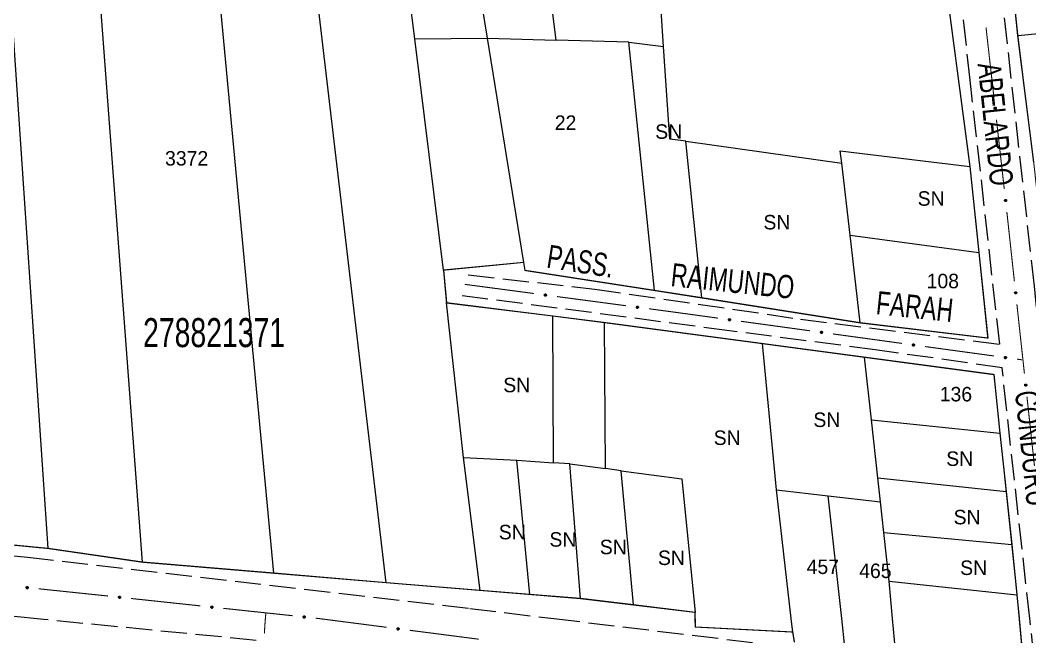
# Model space of a CAD drawing. Extents: x 203555 to 204724, y 4873703 to 4874787.
# Drawn here: x 203860 to 204034, y 4874449 to 4874555.2 of the extents above; entities that cross this region are included whole.
import ezdxf
from ezdxf.enums import TextEntityAlignment as Align

# ---------------------------------------------------------------- set-up
doc = ezdxf.new("R2010")
doc.units = 0
doc.header["$LTSCALE"] = 1.5
doc.header["$MEASUREMENT"] = 0
doc.linetypes.add('TRACO_11', pattern=[8, 3, -1, 3, -1])
for name, color, linetype in [('CD_MALHA_LOTES', 7, 'CONTINUOUS'), ('CD_TXT_QUADRA', 7, 'CONTINUOUS'), ('RU-QUADRA', 210, 'CONTINUOUS'), ('SV-EIXO-RUA-N-PAV', 6, 'CONTINUOUS'), ('SV-EIXO-RUA-PAV', 20, 'CONTINUOUS'), ('SV-RUA-PAVIM', 7, 'CONTINUOUS'), ('SV-TXT-RUA-PAV', 7, 'CONTINUOUS'), ('Th_NmrPort', 1, 'CONTINUOUS')]:
    doc.layers.add(name, color=color, linetype=linetype)
doc.styles.add('ARIAL', font='ARIAL.SHX')

msp = doc.modelspace()

# ---------------------------------------------------------------- linework, layer by layer
at = {"layer": 'CD_MALHA_LOTES', "linetype": 'Continuous', "flags": 128}
for points in [[(204013.146285, 4874609.451384), (204023.684653, 4874530.044871)], [(203970.853081, 4874550.729398), (203967.450745, 4874603.745855)], [(203952.402115, 4874551.82243), (203946.197022, 4874601.065869)], [(203940.54184, 4874552.173757), (203932.874151, 4874599.296967)], [(203928.042805, 4874552.031989), (203922.224686, 4874597.818059)], [(203923.116061, 4874458.308573), (203906.938991, 4874595.482627)], [(203903.759655, 4874459.929986), (203891.63842, 4874588.996398)], [(203881.094325, 4874461.828576), (203872.011302, 4874582.679827)], [(203864.879671, 4874464.191479), (203857.366509, 4874574.795304)], [(204031.940617, 4874552.607429), (204030.358041, 4874567.770913)], [(204031.940617, 4874552.607429), (204053.356409, 4874554.694153)], [(203928.042805, 4874552.031989), (203940.54184, 4874552.173757)], [(203932.974721, 4874512.158773), (203928.042805, 4874552.031989)], [(203940.54184, 4874552.173757), (203952.402115, 4874551.82243)], [(203946.792511, 4874513.510264), (203940.54184, 4874552.173757)], [(203964.933358, 4874551.46768), (203952.402115, 4874551.82243)], [(204034.663902, 4874530.776632), (204031.940617, 4874552.607429)], [(203969.35381, 4874508.649194), (203964.933358, 4874551.46768)], [(203964.933358, 4874551.46768), (203970.853081, 4874550.729398)], [(203971.948165, 4874534.766917), (203970.853081, 4874550.729398)], [(203974.708489, 4874534.378564), (203971.948165, 4874534.766917)], [(203974.708489, 4874534.378564), (204001.596851, 4874530.595612)], [(203977.471315, 4874507.370414), (203974.708489, 4874534.378564)], [(204001.346225, 4874532.754565), (204023.684653, 4874530.044871)], [(204001.596851, 4874530.595612), (204001.346225, 4874532.754565)], [(204003.038264, 4874518.178931), (204001.596851, 4874530.595612)], [(204023.684653, 4874530.044871), (204025.215171, 4874515.212384)], [(204004.79263, 4874503.066391), (204003.038264, 4874518.178931)], [(204003.038264, 4874518.178931), (204025.215171, 4874515.212384)], [(204025.215171, 4874515.212384), (204026.737313, 4874500.46107)], [(203946.792511, 4874513.510264), (203932.974721, 4874512.158773)], [(203947.020251, 4874512.101581), (203946.792511, 4874513.510264)], [(203932.974721, 4874512.158773), (203933.474585, 4874506.562224)], [(203969.35381, 4874508.649194), (203947.020251, 4874512.101581)], [(203977.471315, 4874507.370414), (203969.35381, 4874508.649194)], [(203936.400192, 4874479.87932), (203933.474585, 4874506.562224)], [(203933.474585, 4874506.562224), (203951.805353, 4874504.268743)], [(204004.79263, 4874503.066391), (203977.471315, 4874507.370414)], [(203951.922318, 4874478.970572), (203951.805353, 4874504.268743)], [(203951.805353, 4874504.268743), (203960.717121, 4874503.153734)], [(203960.903572, 4874477.959248), (203960.717121, 4874503.153734)], [(203960.717121, 4874503.153734), (203987.916959, 4874499.526083)], [(204026.737313, 4874500.46107), (204004.79263, 4874503.066391)], [(203990.324059, 4874474.316507), (203987.916959, 4874499.526083)], [(203987.916959, 4874499.526083), (204005.514067, 4874497.17915)], [(204005.514067, 4874497.17915), (204027.790829, 4874494.208091)], [(204006.703638, 4874486.377595), (204005.514067, 4874497.17915)], [(204027.790829, 4874494.208091), (204028.853682, 4874484.091065)], [(204007.806367, 4874476.364576), (204006.703638, 4874486.377595)], [(204006.703638, 4874486.377595), (204028.853682, 4874484.091065)], [(204028.853682, 4874484.091065), (204029.910997, 4874474.026755)], [(203939.290478, 4874456.977755), (203936.400192, 4874479.87932)], [(203936.400192, 4874479.87932), (203945.594696, 4874479.397662)], [(203945.594696, 4874479.397662), (203951.922318, 4874478.970572)], [(203947.838451, 4874456.274435), (203945.594696, 4874479.397662)], [(203954.754529, 4874478.779408), (203951.922318, 4874478.970572)], [(203954.754529, 4874478.779408), (203960.903572, 4874477.959248)], [(203956.55375, 4874455.557348), (203954.754529, 4874478.779408)], [(203963.588382, 4874477.601148), (203960.903572, 4874477.959248)], [(203963.588382, 4874477.601148), (203974.027747, 4874476.208744)], [(203965.685031, 4874454.463353), (203963.588382, 4874477.601148)], [(203974.027747, 4874476.208744), (203976.352309, 4874453.185335)], [(204008.261295, 4874472.233734), (204007.806367, 4874476.364576)], [(204007.806367, 4874476.364576), (204029.910997, 4874474.026755)], [(203990.324059, 4874474.316507), (203999.233545, 4874473.281986)], [(203993.165126, 4874449.795259), (203992.894678, 4874452.129496), (203990.324059, 4874474.316507)], [(204029.910997, 4874474.026755), (204030.872751, 4874464.872058)], [(203999.233545, 4874473.281986), (204008.261295, 4874472.233734)], [(204002.141545, 4874447.189201), (204001.590969, 4874452.129387), (203999.233545, 4874473.281986)], [(204008.841058, 4874466.969359), (204008.261295, 4874472.233734)], [(204009.768432, 4874458.548603), (204008.841058, 4874466.969359)], [(204008.841058, 4874466.969359), (204030.872751, 4874464.872058)], [(203864.879671, 4874464.191479), (203846.294139, 4874466.003612)], [(204030.872751, 4874464.872058), (204031.783678, 4874456.201177)], [(203881.094325, 4874461.828576), (203864.879671, 4874464.191479)], [(203903.759655, 4874459.929986), (203881.094325, 4874461.828576)], [(203923.116061, 4874458.308573), (203903.759655, 4874459.929986)], [(203939.290478, 4874456.977755), (203923.116061, 4874458.308573)], [(204009.768432, 4874458.548603), (204031.783678, 4874456.201177)], [(204010.828403, 4874446.610077), (204010.338377, 4874452.129277), (204009.768432, 4874458.548603)], [(203947.838451, 4874456.274435), (203939.290478, 4874456.977755)], [(203956.55375, 4874455.557348), (203947.838451, 4874456.274435)], [(204031.783678, 4874456.201177), (204032.152209, 4874452.129001), (204032.835109, 4874444.583144)], [(203965.685031, 4874454.463353), (203956.55375, 4874455.557348)], [(203976.352309, 4874453.185335), (203965.685031, 4874454.463353)], [(203976.370535, 4874450.663944), (203976.359939, 4874452.129705), (203976.352309, 4874453.185335)], [(203993.165126, 4874449.795259), (203976.370535, 4874450.663944)], [(203993.454688, 4874448.057887), (203993.165126, 4874449.795259)]]:
    msp.add_lwpolyline(points, dxfattribs=at)
at = {"layer": 'RU-QUADRA', "linetype": 'Continuous', "const_width": 0.18, "flags": 128}
for points in [[(204044.162449, 4874445.107003), (204043.367915, 4874452.12886), (204041.786301, 4874466.106689), (204039.590173, 4874486.04709), (204034.663902, 4874530.776632), (204031.940617, 4874552.607429), (204030.358041, 4874567.770913), (204025.89448, 4874610.538618), (204046.672633, 4874613.259943), (204061.554982, 4874614.898474), (204076.397349, 4874616.822752), (204091.370295, 4874618.763959), (204106.283182, 4874620.765229), (204120.965186, 4874622.488307), (204130.740236, 4874623.820278)], [(204013.146285, 4874609.451384), (204023.684653, 4874530.044871), (204025.215171, 4874515.212384), (204026.737313, 4874500.46107), (204004.79263, 4874503.066391), (203977.471315, 4874507.370414), (203969.35381, 4874508.649194), (203947.020251, 4874512.101581), (203946.792511, 4874513.510264), (203932.974721, 4874512.158773), (203933.474585, 4874506.562224), (203951.805353, 4874504.268743), (203960.717121, 4874503.153734), (203987.916959, 4874499.526083), (204005.514067, 4874497.17915), (204027.790829, 4874494.208091), (204028.853682, 4874484.091065), (204029.910997, 4874474.026755), (204030.872751, 4874464.872058), (204031.783678, 4874456.201177), (204032.152209, 4874452.129001), (204032.835109, 4874444.583144)], [(203993.454688, 4874448.057887), (203993.165126, 4874449.795259), (203976.370535, 4874450.663944), (203976.359939, 4874452.129705), (203976.352309, 4874453.185335), (203965.685031, 4874454.463353), (203956.55375, 4874455.557348), (203947.838451, 4874456.274435), (203939.290478, 4874456.977755), (203923.116061, 4874458.308573), (203903.759655, 4874459.929986), (203881.094325, 4874461.828576), (203864.879671, 4874464.191479), (203846.294139, 4874466.003612)]]:
    msp.add_lwpolyline(points, dxfattribs=at)
at = {"layer": 'SV-EIXO-RUA-N-PAV', "const_width": 0.18}
for points in [[(203902.282615, 4874452.134961), (203902.374785, 4874453.102738)], [(203902.105143, 4874449.552136), (203902.242245, 4874451.547432)], [(203902.242245, 4874451.547432), (203902.282615, 4874452.134961)]]:
    msp.add_lwpolyline(points, dxfattribs=at)
at = {"layer": 'SV-EIXO-RUA-PAV', "const_width": 0.18}
for points in [[(204026.449564, 4874553.983945), (204027.796922, 4874542.059826)], [(204028.246041, 4874538.085119), (204029.5934, 4874526.161)], [(204030.038692, 4874522.185869), (204031.335402, 4874510.256136)], [(203936.648035, 4874509.721153), (203948.543827, 4874508.143139)], [(203952.509091, 4874507.617135), (203964.404883, 4874506.039121)], [(204031.767638, 4874506.279558), (204033.064349, 4874494.349824)], [(203968.370147, 4874505.513117), (203971.344095, 4874505.118613)], [(203971.344095, 4874505.118613), (203972.050479, 4874505.02491)], [(203972.050479, 4874505.02491), (203980.260881, 4874503.897624)], [(203984.223703, 4874503.353529), (203996.11217, 4874501.721245)], [(204000.074993, 4874501.17715), (204010.972754, 4874499.68089)], [(204010.972754, 4874499.68089), (204011.51698, 4874499.606169)], [(204011.51698, 4874499.606169), (204011.963493, 4874499.545107)], [(204015.926607, 4874499.003142), (204027.81595, 4874497.377249)], [(204031.779064, 4874496.835285), (204032.650072, 4874496.716173)], [(204033.496585, 4874490.373246), (204034.793295, 4874478.443513)], [(203863.23825, 4874457.256469), (203875.172885, 4874456.005678)], [(203879.150512, 4874455.583215), (203891.082757, 4874454.309824)], [(203895.060172, 4874453.88536), (203906.992417, 4874452.61197)], [(203910.969833, 4874452.187506), (203911.261998, 4874452.156327)], [(203911.261998, 4874452.156327), (203923.163102, 4874450.618889)], [(203927.130137, 4874450.10641), (203939.031242, 4874448.568972)]]:
    msp.add_lwpolyline(points, dxfattribs=at)
at = {"layer": 'SV-EIXO-RUA-PAV'}
for points in [[(204028.114734, 4874540.227604), (204028.15341, 4874540.197668), (204028.180528, 4874540.16403), (204028.195071, 4874540.129464), (204028.199958, 4874540.095568), (204028.201051, 4874540.060328), (204028.194315, 4874540.024556), (204028.178044, 4874539.986508), (204028.148286, 4874539.9475), (204028.112001, 4874539.921985), (204028.078876, 4874539.905914), (204028.043825, 4874539.898784), (204028.009574, 4874539.898295), (204027.972646, 4874539.906521), (204027.93425, 4874539.923386), (204027.89575, 4874539.954258), (204027.86939, 4874539.987418), (204027.856202, 4874540.021221), (204027.849256, 4874540.056505), (204027.848571, 4874540.092495), (204027.855385, 4874540.127572), (204027.872436, 4874540.166201), (204027.903411, 4874540.203797), (204027.936184, 4874540.230465), (204027.969792, 4874540.244125), (204028.004683, 4874540.250181), (204028.040015, 4874540.251707), (204028.076256, 4874540.246433), (204028.114734, 4874540.227604)], [(204029.911211, 4874524.328778), (204029.949887, 4874524.298842), (204029.977005, 4874524.265204), (204029.991548, 4874524.230638), (204029.996435, 4874524.196742), (204029.997529, 4874524.161502), (204029.990793, 4874524.12573), (204029.974522, 4874524.087682), (204029.944763, 4874524.048674), (204029.908479, 4874524.023159), (204029.875354, 4874524.007088), (204029.840303, 4874523.999958), (204029.806051, 4874523.999469), (204029.769124, 4874524.007695), (204029.730728, 4874524.02456), (204029.692228, 4874524.055432), (204029.665868, 4874524.088592), (204029.652679, 4874524.122395), (204029.645734, 4874524.157679), (204029.645048, 4874524.193669), (204029.651863, 4874524.228746), (204029.668913, 4874524.267375), (204029.699888, 4874524.30497), (204029.732661, 4874524.331639), (204029.76627, 4874524.345299), (204029.80116, 4874524.351355), (204029.836492, 4874524.352881), (204029.872734, 4874524.347607), (204029.911211, 4874524.328778)], [(204031.64543, 4874508.422581), (204031.683978, 4874508.39248), (204031.710954, 4874508.358728), (204031.72535, 4874508.3241), (204031.730092, 4874508.290184), (204031.731036, 4874508.25494), (204031.724149, 4874508.219196), (204031.707716, 4874508.181218), (204031.677792, 4874508.142337), (204031.6414, 4874508.116976), (204031.608207, 4874508.101046), (204031.573126, 4874508.094064), (204031.538872, 4874508.093721), (204031.501981, 4874508.102103), (204031.463656, 4874508.119132), (204031.425288, 4874508.150167), (204031.399069, 4874508.183439), (204031.386024, 4874508.217298), (204031.379228, 4874508.25261), (204031.378696, 4874508.288603), (204031.385659, 4874508.323651), (204031.402874, 4874508.362207), (204031.434008, 4874508.399671), (204031.466894, 4874508.4262), (204031.50056, 4874508.439717), (204031.535476, 4874508.445624), (204031.570814, 4874508.447001), (204031.607033, 4874508.441573), (204031.64543, 4874508.422581)], [(203950.398502, 4874508.008156), (203950.436908, 4874508.038438), (203950.476108, 4874508.056611), (203950.513165, 4874508.062358), (203950.547236, 4874508.058898), (203950.581694, 4874508.051432), (203950.614773, 4874508.03624), (203950.647753, 4874508.011246), (203950.678401, 4874507.972933), (203950.694378, 4874507.931552), (203950.701956, 4874507.895523), (203950.700393, 4874507.859788), (203950.692579, 4874507.826436), (203950.675662, 4874507.792597), (203950.650007, 4874507.759422), (203950.610736, 4874507.729537), (203950.572183, 4874507.711984), (203950.536194, 4874507.707367), (203950.500278, 4874507.709166), (203950.465191, 4874507.717209), (203950.432806, 4874507.732309), (203950.399451, 4874507.7582), (203950.370467, 4874507.797352), (203950.352522, 4874507.835604), (203950.3474, 4874507.871519), (203950.349967, 4874507.906838), (203950.357035, 4874507.94149), (203950.370922, 4874507.975378), (203950.398502, 4874508.008156)], [(203966.259558, 4874505.904138), (203966.297964, 4874505.93442), (203966.337164, 4874505.952593), (203966.374222, 4874505.95834), (203966.408292, 4874505.95488), (203966.44275, 4874505.947414), (203966.475829, 4874505.932222), (203966.508809, 4874505.907228), (203966.539457, 4874505.868915), (203966.555434, 4874505.827534), (203966.563012, 4874505.791505), (203966.561449, 4874505.75577), (203966.553636, 4874505.722418), (203966.536719, 4874505.688579), (203966.511064, 4874505.655404), (203966.471793, 4874505.625519), (203966.43324, 4874505.607966), (203966.39725, 4874505.603349), (203966.361334, 4874505.605148), (203966.326248, 4874505.613191), (203966.293862, 4874505.628291), (203966.260507, 4874505.654182), (203966.231524, 4874505.693334), (203966.213578, 4874505.731586), (203966.208457, 4874505.767501), (203966.211023, 4874505.80282), (203966.218091, 4874505.837472), (203966.231978, 4874505.87136), (203966.259558, 4874505.904138)], [(203982.11492, 4874503.754178), (203982.153464, 4874503.784285), (203982.192747, 4874503.802279), (203982.22983, 4874503.807856), (203982.263885, 4874503.80424), (203982.298308, 4874503.796617), (203982.331317, 4874503.781274), (203982.364183, 4874503.75613), (203982.394656, 4874503.717678), (203982.410444, 4874503.676225), (203982.417857, 4874503.640161), (203982.416131, 4874503.604434), (203982.408165, 4874503.571118), (203982.391094, 4874503.537356), (203982.365288, 4874503.504299), (203982.325881, 4874503.474593), (203982.287248, 4874503.457217), (203982.251238, 4874503.452764), (203982.215331, 4874503.454726), (203982.180281, 4874503.46293), (203982.147965, 4874503.478178), (203982.114729, 4874503.504221), (203982.085924, 4874503.543504), (203982.068153, 4874503.581837), (203982.063196, 4874503.617776), (203982.065924, 4874503.653083), (203982.07315, 4874503.687702), (203982.087191, 4874503.721526), (203982.11492, 4874503.754178)], [(203997.96621, 4874501.577799), (203998.004753, 4874501.607906), (203998.044036, 4874501.6259), (203998.081119, 4874501.631477), (203998.115174, 4874501.627862), (203998.149597, 4874501.620238), (203998.182607, 4874501.604896), (203998.215472, 4874501.579752), (203998.245945, 4874501.541299), (203998.261733, 4874501.499846), (203998.269146, 4874501.463783), (203998.267421, 4874501.428055), (203998.259455, 4874501.394739), (203998.242384, 4874501.360978), (203998.216577, 4874501.327921), (203998.17717, 4874501.298215), (203998.138538, 4874501.280838), (203998.102527, 4874501.276385), (203998.066621, 4874501.278348), (203998.031571, 4874501.286551), (203997.999254, 4874501.301799), (203997.966018, 4874501.327842), (203997.937214, 4874501.367125), (203997.919443, 4874501.405459), (203997.914485, 4874501.441397), (203997.917213, 4874501.476704), (203997.924439, 4874501.511323), (203997.938481, 4874501.545147), (203997.96621, 4874501.577799)], [(204013.817609, 4874499.402658), (204013.856136, 4874499.432785), (204013.895409, 4874499.4508), (204013.93249, 4874499.456398), (204013.966546, 4874499.4528), (204014.000973, 4874499.445196), (204014.033991, 4874499.429871), (204014.06687, 4874499.404744), (204014.097364, 4874499.366308), (204014.113174, 4874499.324864), (204014.120607, 4874499.288804), (204014.1189, 4874499.253076), (204014.110952, 4874499.219756), (204014.0939, 4874499.185985), (204014.068111, 4874499.152914), (204014.02872, 4874499.123187), (204013.990097, 4874499.10579), (204013.954089, 4874499.101317), (204013.918181, 4874499.10326), (204013.883126, 4874499.111445), (204013.850802, 4874499.126675), (204013.817552, 4874499.1527), (204013.788726, 4874499.191968), (204013.770935, 4874499.230292), (204013.765958, 4874499.266228), (204013.768667, 4874499.301536), (204013.775874, 4874499.336159), (204013.789897, 4874499.369991), (204013.817609, 4874499.402658)], [(204029.670066, 4874497.2348), (204029.708593, 4874497.264927), (204029.747866, 4874497.282942), (204029.784947, 4874497.28854), (204029.819003, 4874497.284942), (204029.85343, 4874497.277338), (204029.886448, 4874497.262013), (204029.919327, 4874497.236886), (204029.949821, 4874497.19845), (204029.965631, 4874497.157006), (204029.973064, 4874497.120946), (204029.971357, 4874497.085218), (204029.963409, 4874497.051898), (204029.946357, 4874497.018127), (204029.920568, 4874496.985056), (204029.881177, 4874496.955329), (204029.842554, 4874496.937932), (204029.806546, 4874496.933459), (204029.770638, 4874496.935402), (204029.735583, 4874496.943587), (204029.703259, 4874496.958817), (204029.670008, 4874496.984843), (204029.641183, 4874497.02411), (204029.623392, 4874497.062434), (204029.618415, 4874497.09837), (204029.621124, 4874497.133678), (204029.628331, 4874497.168301), (204029.642354, 4874497.202133), (204029.670066, 4874497.2348)], [(204033.374377, 4874492.51627), (204033.412925, 4874492.486169), (204033.439901, 4874492.452416), (204033.454297, 4874492.417789), (204033.459039, 4874492.383873), (204033.459983, 4874492.348629), (204033.453095, 4874492.312885), (204033.436663, 4874492.274907), (204033.406739, 4874492.236026), (204033.370347, 4874492.210665), (204033.337154, 4874492.194735), (204033.302073, 4874492.187753), (204033.267819, 4874492.187409), (204033.230927, 4874492.195792), (204033.192603, 4874492.21282), (204033.154235, 4874492.243856), (204033.128016, 4874492.277128), (204033.114971, 4874492.310986), (204033.108175, 4874492.346299), (204033.107643, 4874492.382292), (204033.114606, 4874492.41734), (204033.131821, 4874492.455896), (204033.162955, 4874492.493359), (204033.19584, 4874492.519888), (204033.229507, 4874492.533405), (204033.264423, 4874492.539313), (204033.299761, 4874492.54069), (204033.33598, 4874492.535262), (204033.374377, 4874492.51627)], [(203861.11772, 4874457.589392), (203861.15528, 4874457.620717), (203861.193966, 4874457.63996), (203861.230852, 4874457.646722), (203861.265005, 4874457.644198), (203861.299655, 4874457.637681), (203861.333139, 4874457.623403), (203861.366792, 4874457.599324), (203861.398481, 4874457.561867), (203861.415588, 4874457.520941), (203861.424152, 4874457.485134), (203861.423571, 4874457.449369), (203861.416676, 4874457.415815), (203861.400695, 4874457.381524), (203861.37596, 4874457.347658), (203861.337525, 4874457.316706), (203861.299468, 4874457.298101), (203861.263619, 4874457.292497), (203861.227668, 4874457.293309), (203861.192373, 4874457.300386), (203861.159585, 4874457.314591), (203861.125532, 4874457.339557), (203861.095484, 4874457.377897), (203861.076495, 4874457.415642), (203861.07039, 4874457.451404), (203861.071986, 4874457.48678), (203861.0781, 4874457.521612), (203861.091051, 4874457.555869), (203861.11772, 4874457.589392)], [(203877.030616, 4874455.920152), (203877.068235, 4874455.951407), (203877.106958, 4874455.970576), (203877.143857, 4874455.977268), (203877.178005, 4874455.97468), (203877.212642, 4874455.968097), (203877.246099, 4874455.953756), (203877.279707, 4874455.929613), (203877.311324, 4874455.892096), (203877.328354, 4874455.851138), (203877.336851, 4874455.815314), (203877.336202, 4874455.779551), (203877.329243, 4874455.74601), (203877.313197, 4874455.711749), (203877.288398, 4874455.67793), (203877.249904, 4874455.647051), (203877.211813, 4874455.628518), (203877.175953, 4874455.622982), (203877.140003, 4874455.623862), (203877.104722, 4874455.631006), (203877.071961, 4874455.645273), (203877.037955, 4874455.670303), (203877.00798, 4874455.708701), (203876.989063, 4874455.746481), (203876.983025, 4874455.782254), (203876.984688, 4874455.817627), (203876.990868, 4874455.852448), (203877.003884, 4874455.88668), (203877.030616, 4874455.920152)], [(203892.940277, 4874454.222298), (203892.977896, 4874454.253552), (203893.016619, 4874454.272722), (203893.053517, 4874454.279414), (203893.087665, 4874454.276826), (203893.122302, 4874454.270243), (203893.155759, 4874454.255902), (203893.189367, 4874454.231759), (203893.220985, 4874454.194242), (203893.238014, 4874454.153284), (203893.246511, 4874454.11746), (203893.245862, 4874454.081697), (203893.238904, 4874454.048156), (203893.222857, 4874454.013895), (203893.198059, 4874453.980076), (203893.159564, 4874453.949196), (203893.121473, 4874453.930664), (203893.085613, 4874453.925128), (203893.049663, 4874453.926007), (203893.014382, 4874453.933152), (203892.981621, 4874453.947419), (203892.947615, 4874453.972449), (203892.917641, 4874454.010846), (203892.898723, 4874454.048627), (203892.892685, 4874454.0844), (203892.894348, 4874454.119773), (203892.900528, 4874454.154594), (203892.913544, 4874454.188826), (203892.940277, 4874454.222298)], [(203908.849937, 4874452.524443), (203908.887556, 4874452.555698), (203908.926279, 4874452.574867), (203908.963177, 4874452.581559), (203908.997325, 4874452.578971), (203909.031963, 4874452.572388), (203909.06542, 4874452.558047), (203909.099027, 4874452.533904), (203909.130645, 4874452.496388), (203909.147675, 4874452.455429), (203909.156171, 4874452.419605), (203909.155522, 4874452.383842), (203909.148564, 4874452.350301), (203909.132518, 4874452.31604), (203909.107719, 4874452.282221), (203909.069225, 4874452.251342), (203909.031133, 4874452.232809), (203908.995273, 4874452.227273), (203908.959324, 4874452.228153), (203908.924042, 4874452.235297), (203908.891281, 4874452.249564), (203908.857275, 4874452.274594), (203908.827301, 4874452.312992), (203908.808383, 4874452.350772), (203908.802345, 4874452.386545), (203908.804008, 4874452.421918), (203908.810188, 4874452.456739), (203908.823204, 4874452.490971), (203908.849937, 4874452.524443)], [(203925.018227, 4874450.490231), (203925.056529, 4874450.520645), (203925.095667, 4874450.538951), (203925.132705, 4874450.544824), (203925.166787, 4874450.54148), (203925.20127, 4874450.534132), (203925.234401, 4874450.519052), (203925.267466, 4874450.494171), (203925.298244, 4874450.455963), (203925.314362, 4874450.414637), (203925.322063, 4874450.378634), (203925.320622, 4874450.342894), (203925.312922, 4874450.309515), (203925.296121, 4874450.275619), (203925.270579, 4874450.242357), (203925.23141, 4874450.212338), (203925.192917, 4874450.194654), (203925.156944, 4874450.189914), (203925.121022, 4874450.19159), (203925.085908, 4874450.199514), (203925.053471, 4874450.214503), (203925.020028, 4874450.24028), (203924.990912, 4874450.279333), (203924.972836, 4874450.317523), (203924.967592, 4874450.353421), (203924.970038, 4874450.388749), (203924.976988, 4874450.423424), (203924.990759, 4874450.457359), (203925.018227, 4874450.490231)]]:
    msp.add_lwpolyline(points, close=True, dxfattribs=at)
for points in [[(204027.848571, 4874540.092495), (204027.86939, 4874539.987418)], [(204027.853097, 4874540.105793), (204027.881364, 4874539.977159)], [(204027.855385, 4874540.127572), (204027.89575, 4874539.954258)], [(204027.866893, 4874540.141682), (204027.913668, 4874539.946479)], [(204027.872436, 4874540.166201), (204027.93425, 4874539.923386)], [(204027.889874, 4874540.181355), (204027.952598, 4874539.917921)], [(204027.903411, 4874540.203797), (204027.972646, 4874539.906521)], [(204027.919045, 4874540.214862), (204027.989537, 4874539.906989)], [(204027.936184, 4874540.230465), (204028.009574, 4874539.898295)], [(204027.952613, 4874540.23376), (204028.025862, 4874539.901482)], [(204027.969792, 4874540.244125), (204028.043825, 4874539.898784)], [(204027.987101, 4874540.244523), (204028.058557, 4874539.903803)], [(204028.004683, 4874540.250181), (204028.078876, 4874539.905914)], [(204028.023863, 4874540.247304), (204028.096652, 4874539.919093)], [(204028.040015, 4874540.251707), (204028.112001, 4874539.921985)], [(204028.058526, 4874540.244354), (204028.130067, 4874539.939347)], [(204028.076256, 4874540.246433), (204028.148286, 4874539.9475)], [(204028.093802, 4874540.235981), (204028.1609, 4874539.970295)], [(204028.114734, 4874540.227604), (204028.178044, 4874539.986508)], [(204028.135138, 4874540.210442), (204028.184931, 4874540.012833)], [(204028.15341, 4874540.197668), (204028.194315, 4874540.024556)], [(204028.168951, 4874540.178559), (204028.195709, 4874540.051128)], [(204028.180528, 4874540.16403), (204028.201051, 4874540.060328)], [(204029.645048, 4874524.193669), (204029.665868, 4874524.088592)], [(204029.649574, 4874524.206967), (204029.677841, 4874524.078333)], [(204029.651863, 4874524.228746), (204029.692228, 4874524.055432)], [(204029.663371, 4874524.242856), (204029.710145, 4874524.047653)], [(204029.668913, 4874524.267375), (204029.730728, 4874524.02456)], [(204029.686352, 4874524.282529), (204029.749076, 4874524.019095)], [(204029.699888, 4874524.30497), (204029.769124, 4874524.007695)], [(204029.715523, 4874524.316036), (204029.786014, 4874524.008163)], [(204029.732661, 4874524.331639), (204029.806051, 4874523.999469)], [(204029.749091, 4874524.334934), (204029.82234, 4874524.002656)], [(204029.76627, 4874524.345299), (204029.840303, 4874523.999958)], [(204029.783578, 4874524.345697), (204029.855034, 4874524.004977)], [(204029.80116, 4874524.351355), (204029.875354, 4874524.007088)], [(204029.82034, 4874524.348478), (204029.89313, 4874524.020267)], [(204029.836492, 4874524.352881), (204029.908479, 4874524.023159)], [(204029.855004, 4874524.345528), (204029.926544, 4874524.040521)], [(204029.872734, 4874524.347607), (204029.944763, 4874524.048674)], [(204029.89028, 4874524.337155), (204029.957378, 4874524.071469)], [(204029.911211, 4874524.328778), (204029.974522, 4874524.087682)], [(204029.931616, 4874524.311616), (204029.981408, 4874524.114007)], [(204029.949887, 4874524.298842), (204029.990793, 4874524.12573)], [(204029.965429, 4874524.279733), (204029.992187, 4874524.152302)], [(204029.977005, 4874524.265204), (204029.997529, 4874524.161502)], [(204031.378696, 4874508.288603), (204031.399069, 4874508.183439)], [(204031.383278, 4874508.301881), (204031.410999, 4874508.173129)], [(204031.385659, 4874508.323651), (204031.425288, 4874508.150167)], [(204031.397227, 4874508.337712), (204031.443172, 4874508.142312)], [(204031.402874, 4874508.362207), (204031.463656, 4874508.119132)], [(204031.420376, 4874508.377287), (204031.481981, 4874508.113589)], [(204031.434008, 4874508.399671), (204031.501981, 4874508.102103)], [(204031.449689, 4874508.410669), (204031.518872, 4874508.102501)], [(204031.466894, 4874508.4262), (204031.538872, 4874508.093721)], [(204031.483337, 4874508.429425), (204031.555174, 4874508.096839)], [(204031.50056, 4874508.439717), (204031.573126, 4874508.094064)], [(204031.51787, 4874508.440041), (204031.587879, 4874508.099021)], [(204031.535476, 4874508.445624), (204031.608207, 4874508.101046)], [(204031.554644, 4874508.442666), (204031.626039, 4874508.114149)], [(204031.570814, 4874508.447001), (204031.6414, 4874508.116976)], [(204031.589294, 4874508.439569), (204031.659539, 4874508.134261)], [(204031.607033, 4874508.441573), (204031.677792, 4874508.142337)], [(204031.624535, 4874508.431047), (204031.690503, 4874508.165078)], [(204031.64543, 4874508.422581), (204031.707716, 4874508.181218)], [(204031.665761, 4874508.405332), (204031.714714, 4874508.207514)], [(204031.683978, 4874508.39248), (204031.724149, 4874508.219196)], [(204031.699439, 4874508.373306), (204031.725655, 4874508.245762)], [(204031.710954, 4874508.358728), (204031.731036, 4874508.25494)], [(203950.3474, 4874507.871519), (203950.700393, 4874507.859788)], [(203950.349967, 4874507.906838), (203950.701956, 4874507.895523)], [(203950.351202, 4874507.888409), (203950.699088, 4874507.875297)], [(203950.352522, 4874507.835604), (203950.692579, 4874507.826436)], [(203950.3533, 4874507.852343), (203950.693428, 4874507.843012)], [(203950.357035, 4874507.94149), (203950.694378, 4874507.931552)], [(203950.3574, 4874507.924752), (203950.69347, 4874507.91596)], [(203950.363514, 4874507.815199), (203950.679294, 4874507.809098)], [(203950.368649, 4874507.957672), (203950.681903, 4874507.953282)], [(203950.370467, 4874507.797352), (203950.675662, 4874507.792597)], [(203950.370922, 4874507.975378), (203950.678401, 4874507.972933)], [(203950.385309, 4874507.989873), (203950.659336, 4874507.990688)], [(203950.388967, 4874507.778788), (203950.65975, 4874507.775903)], [(203950.398502, 4874508.008156), (203950.647753, 4874508.011246)], [(203950.399451, 4874507.7582), (203950.650007, 4874507.759422)], [(203950.420092, 4874508.023801), (203950.623876, 4874508.024298)], [(203950.4219, 4874507.746889), (203950.62262, 4874507.74504)], [(203950.432806, 4874507.732309), (203950.610736, 4874507.729537)], [(203950.436908, 4874508.038438), (203950.614773, 4874508.03624)], [(203950.453384, 4874507.724819), (203950.585035, 4874507.721119)], [(203950.459209, 4874508.048894), (203950.589328, 4874508.044022)], [(203950.465191, 4874507.717209), (203950.572183, 4874507.711984)], [(203950.476108, 4874508.056611), (203950.581694, 4874508.051432)], [(203966.208457, 4874505.767501), (203966.561449, 4874505.75577)], [(203966.211023, 4874505.80282), (203966.563012, 4874505.791505)], [(203966.212259, 4874505.784391), (203966.560144, 4874505.771279)], [(203966.213578, 4874505.731586), (203966.553636, 4874505.722418)], [(203966.214357, 4874505.748325), (203966.554485, 4874505.738994)], [(203966.218091, 4874505.837472), (203966.555434, 4874505.827534)], [(203966.218456, 4874505.820734), (203966.554526, 4874505.811942)], [(203966.224571, 4874505.711181), (203966.540351, 4874505.70508)], [(203966.229705, 4874505.853654), (203966.542959, 4874505.849264)], [(203966.231524, 4874505.693334), (203966.536719, 4874505.688579)], [(203966.231978, 4874505.87136), (203966.539457, 4874505.868915)], [(203966.246365, 4874505.885855), (203966.520392, 4874505.88667)], [(203966.250023, 4874505.674769), (203966.520806, 4874505.671885)], [(203966.259558, 4874505.904138), (203966.508809, 4874505.907228)], [(203966.260507, 4874505.654182), (203966.511064, 4874505.655404)], [(203966.281148, 4874505.919783), (203966.484933, 4874505.92028)], [(203966.282956, 4874505.642871), (203966.483677, 4874505.641022)], [(203966.293862, 4874505.628291), (203966.471793, 4874505.625519)], [(203966.297964, 4874505.93442), (203966.475829, 4874505.932222)], [(203966.314441, 4874505.620801), (203966.446092, 4874505.617101)], [(203966.320265, 4874505.944876), (203966.450384, 4874505.940004)], [(203966.326248, 4874505.613191), (203966.43324, 4874505.607966)], [(203966.337164, 4874505.952593), (203966.44275, 4874505.947414)], [(203982.063196, 4874503.617776), (203982.416131, 4874503.604434)], [(203982.065924, 4874503.653083), (203982.417857, 4874503.640161)], [(203982.067075, 4874503.634648), (203982.414897, 4874503.619948)], [(203982.068153, 4874503.581837), (203982.408165, 4874503.571118)], [(203982.069008, 4874503.598572), (203982.40909, 4874503.58769)], [(203982.07315, 4874503.687702), (203982.410444, 4874503.676225)], [(203982.073438, 4874503.670962), (203982.409465, 4874503.660636)], [(203982.079053, 4874503.561383), (203982.394802, 4874503.553841)], [(203982.084837, 4874503.70383), (203982.398068, 4874503.698012)], [(203982.085924, 4874503.543504), (203982.391094, 4874503.537356)], [(203982.087191, 4874503.721526), (203982.394656, 4874503.717678)], [(203982.101644, 4874503.735956), (203982.375672, 4874503.73552)], [(203982.104339, 4874503.524855), (203982.375106, 4874503.520735)], [(203982.114729, 4874503.504221), (203982.365288, 4874503.504299)], [(203982.11492, 4874503.754178), (203982.364183, 4874503.75613)], [(203982.136582, 4874503.769724), (203982.340366, 4874503.769291)], [(203982.137126, 4874503.492807), (203982.337836, 4874503.490042)], [(203982.147965, 4874503.478178), (203982.325881, 4874503.474593)], [(203982.153464, 4874503.784285), (203982.331317, 4874503.781274)], [(203982.168509, 4874503.470593), (203982.300142, 4874503.466293)], [(203982.175813, 4874503.794639), (203982.305908, 4874503.789173)], [(203982.180281, 4874503.46293), (203982.287248, 4874503.457217)], [(203982.192747, 4874503.802279), (203982.298308, 4874503.796617)], [(203997.914485, 4874501.441397), (203998.267421, 4874501.428055)], [(203997.917213, 4874501.476704), (203998.269146, 4874501.463783)], [(203997.918364, 4874501.45827), (203998.266186, 4874501.44357)], [(203997.919443, 4874501.405459), (203998.259455, 4874501.394739)], [(203997.920298, 4874501.422194), (203998.26038, 4874501.411311)], [(203997.924439, 4874501.511323), (203998.261733, 4874501.499846)], [(203997.924727, 4874501.494584), (203998.260754, 4874501.484258)], [(203997.930342, 4874501.385004), (203998.246091, 4874501.377462)], [(203997.936127, 4874501.527452), (203998.249358, 4874501.521633)], [(203997.937214, 4874501.367125), (203998.242384, 4874501.360978)], [(203997.938481, 4874501.545147), (203998.245945, 4874501.541299)], [(203997.952934, 4874501.559577), (203998.226961, 4874501.559141)], [(203997.955628, 4874501.348477), (203998.226395, 4874501.344356)], [(203997.966018, 4874501.327842), (203998.216577, 4874501.327921)], [(203997.96621, 4874501.577799), (203998.215472, 4874501.579752)], [(203997.987871, 4874501.593345), (203998.191656, 4874501.592912)], [(203997.988415, 4874501.316429), (203998.189125, 4874501.313663)], [(203997.999254, 4874501.301799), (203998.17717, 4874501.298215)], [(203998.004753, 4874501.607906), (203998.182607, 4874501.604896)], [(203998.019799, 4874501.294214), (203998.151431, 4874501.289914)], [(203998.027102, 4874501.61826), (203998.157198, 4874501.612794)], [(203998.031571, 4874501.286551), (203998.138538, 4874501.280838)], [(203998.044036, 4874501.6259), (203998.149597, 4874501.620238)], [(204013.817609, 4874499.402658), (204014.06687, 4874499.404744)], [(204013.839262, 4874499.418216), (204014.043047, 4874499.417892)], [(204013.856136, 4874499.432785), (204014.033991, 4874499.429871)], [(204013.87848, 4874499.443151), (204014.008578, 4874499.437755)], [(204013.895409, 4874499.4508), (204014.000973, 4874499.445196)], [(204013.765958, 4874499.266228), (204014.1189, 4874499.253076)], [(204013.768667, 4874499.301536), (204014.120607, 4874499.288804)], [(204013.769828, 4874499.283103), (204014.117657, 4874499.268589)], [(204013.770935, 4874499.230292), (204014.110952, 4874499.219756)], [(204013.77178, 4874499.247028), (204014.111868, 4874499.236328)], [(204013.775874, 4874499.336159), (204014.113174, 4874499.324864)], [(204013.776171, 4874499.31942), (204014.112203, 4874499.309275)], [(204013.781845, 4874499.209844), (204014.097598, 4874499.202471)], [(204013.787553, 4874499.352294), (204014.100787, 4874499.346644)], [(204013.788726, 4874499.191968), (204014.0939, 4874499.185985)], [(204013.789897, 4874499.369991), (204014.097364, 4874499.366308)], [(204013.804343, 4874499.384429), (204014.07837, 4874499.38414)], [(204013.80715, 4874499.17333), (204014.07792, 4874499.169355)], [(204013.817552, 4874499.1527), (204014.068111, 4874499.152914)], [(204013.839955, 4874499.141299), (204014.040666, 4874499.138641)], [(204013.850802, 4874499.126675), (204014.02872, 4874499.123187)], [(204013.87135, 4874499.119102), (204014.002985, 4874499.114873)], [(204013.883126, 4874499.111445), (204013.990097, 4874499.10579)], [(204029.618415, 4874497.09837), (204029.971357, 4874497.085218)], [(204029.621124, 4874497.133678), (204029.973064, 4874497.120946)], [(204029.622285, 4874497.115245), (204029.970114, 4874497.100731)], [(204029.623392, 4874497.062434), (204029.963409, 4874497.051898)], [(204029.624237, 4874497.07917), (204029.964325, 4874497.06847)], [(204029.628331, 4874497.168301), (204029.965631, 4874497.157006)], [(204029.628628, 4874497.151562), (204029.96466, 4874497.141417)], [(204029.634302, 4874497.041986), (204029.950055, 4874497.034614)], [(204029.64001, 4874497.184436), (204029.953244, 4874497.178786)], [(204029.641183, 4874497.02411), (204029.946357, 4874497.018127)], [(204029.642354, 4874497.202133), (204029.949821, 4874497.19845)], [(204029.6568, 4874497.216571), (204029.930827, 4874497.216282)], [(204029.659607, 4874497.005472), (204029.930377, 4874497.001497)], [(204029.670008, 4874496.984843), (204029.920568, 4874496.985056)], [(204029.670066, 4874497.2348), (204029.919327, 4874497.236886)], [(204029.691719, 4874497.250358), (204029.895504, 4874497.250034)], [(204029.692412, 4874496.973441), (204029.893123, 4874496.970784)], [(204029.703259, 4874496.958817), (204029.881177, 4874496.955329)], [(204029.708593, 4874497.264927), (204029.886448, 4874497.262013)], [(204029.723807, 4874496.951244), (204029.855442, 4874496.947015)], [(204029.730937, 4874497.275293), (204029.861035, 4874497.269897)], [(204029.735583, 4874496.943587), (204029.842554, 4874496.937932)], [(204029.747866, 4874497.282942), (204029.85343, 4874497.277338)], [(204033.126174, 4874492.4314), (204033.172119, 4874492.236)], [(204033.131821, 4874492.455896), (204033.192603, 4874492.21282)], [(204033.149323, 4874492.470975), (204033.210928, 4874492.207277)], [(204033.162955, 4874492.493359), (204033.230927, 4874492.195792)], [(204033.178636, 4874492.504358), (204033.247819, 4874492.196189)], [(204033.19584, 4874492.519888), (204033.267819, 4874492.187409)], [(204033.212284, 4874492.523114), (204033.284121, 4874492.190527)], [(204033.229507, 4874492.533405), (204033.302073, 4874492.187753)], [(204033.246817, 4874492.53373), (204033.316826, 4874492.192709)], [(204033.264423, 4874492.539313), (204033.337154, 4874492.194735)], [(204033.283591, 4874492.536354), (204033.354985, 4874492.207838)], [(204033.299761, 4874492.54069), (204033.370347, 4874492.210665)], [(204033.318241, 4874492.533258), (204033.388486, 4874492.22795)], [(204033.33598, 4874492.535262), (204033.406739, 4874492.236026)], [(204033.353481, 4874492.524735), (204033.41945, 4874492.258767)], [(204033.374377, 4874492.51627), (204033.436663, 4874492.274907)], [(204033.394708, 4874492.49902), (204033.443661, 4874492.301203)], [(204033.412925, 4874492.486169), (204033.453095, 4874492.312885)], [(204033.428386, 4874492.466994), (204033.454602, 4874492.339451)], [(204033.439901, 4874492.452416), (204033.459983, 4874492.348629)], [(204033.107643, 4874492.382292), (204033.128016, 4874492.277128)], [(204033.112225, 4874492.39557), (204033.139946, 4874492.266817)], [(204033.114606, 4874492.41734), (204033.154235, 4874492.243856)], [(203861.193966, 4874457.63996), (203861.299655, 4874457.637681)], [(203861.07039, 4874457.451404), (203861.423571, 4874457.449369)], [(203861.071986, 4874457.48678), (203861.424152, 4874457.485134)], [(203861.073726, 4874457.468392), (203861.421841, 4874457.464836)], [(203861.076495, 4874457.415642), (203861.416676, 4874457.415815)], [(203861.076814, 4874457.432396), (203861.41707, 4874457.432408)], [(203861.0781, 4874457.521612), (203861.415588, 4874457.520941)], [(203861.078924, 4874457.504891), (203861.415108, 4874457.505329)], [(203861.088044, 4874457.395547), (203861.403872, 4874457.398119)], [(203861.089265, 4874457.538107), (203861.402521, 4874457.542321)], [(203861.091051, 4874457.555869), (203861.398481, 4874457.561867)], [(203861.095484, 4874457.377897), (203861.400695, 4874457.381524)], [(203861.105034, 4874457.570754), (203861.378935, 4874457.579092)], [(203861.114486, 4874457.359848), (203861.385247, 4874457.3644)], [(203861.11772, 4874457.589392), (203861.366792, 4874457.599324)], [(203861.125532, 4874457.339557), (203861.37596, 4874457.347658)], [(203861.138873, 4874457.605624), (203861.342566, 4874457.611716)], [(203861.148283, 4874457.328866), (203861.348979, 4874457.332529)], [(203861.15528, 4874457.620717), (203861.333139, 4874457.623403)], [(203861.159585, 4874457.314591), (203861.337525, 4874457.316706)], [(203861.177286, 4874457.631782), (203861.307489, 4874457.630484)], [(203861.180362, 4874457.307668), (203861.312064, 4874457.307585)], [(203861.192373, 4874457.300386), (203861.299468, 4874457.298101)], [(203877.017895, 4874455.901539), (203877.291812, 4874455.909358)], [(203877.030616, 4874455.920152), (203877.279707, 4874455.929613)], [(203877.0518, 4874455.936344), (203877.255505, 4874455.942051)], [(203877.068235, 4874455.951407), (203877.246099, 4874455.953756)], [(203877.090262, 4874455.96243), (203877.220463, 4874455.960885)], [(203877.106958, 4874455.970576), (203877.212642, 4874455.968097)], [(203876.983025, 4874455.782254), (203877.336202, 4874455.779551)], [(203876.984688, 4874455.817627), (203877.336851, 4874455.815314)], [(203876.986394, 4874455.799236), (203877.3345, 4874455.795021)], [(203876.989063, 4874455.746481), (203877.329243, 4874455.74601)], [(203876.989413, 4874455.763235), (203877.329668, 4874455.762602)], [(203876.990868, 4874455.852448), (203877.328354, 4874455.851138)], [(203876.99166, 4874455.835725), (203877.327845, 4874455.835527)], [(203877.000573, 4874455.726365), (203877.316406, 4874455.728339)], [(203877.002064, 4874455.868922), (203877.315328, 4874455.872542)], [(203877.003884, 4874455.88668), (203877.311324, 4874455.892096)], [(203877.00798, 4874455.708701), (203877.313197, 4874455.711749)], [(203877.026948, 4874455.690615), (203877.297716, 4874455.694654)], [(203877.037955, 4874455.670303), (203877.288398, 4874455.67793)], [(203877.060686, 4874455.65957), (203877.261388, 4874455.662852)], [(203877.071961, 4874455.645273), (203877.249904, 4874455.647051)], [(203877.092724, 4874455.638311), (203877.224427, 4874455.637979)], [(203877.104722, 4874455.631006), (203877.211813, 4874455.628518)], [(203892.911724, 4874454.171067), (203893.224988, 4874454.174687)], [(203892.913544, 4874454.188826), (203893.220985, 4874454.194242)], [(203892.927555, 4874454.203685), (203893.201472, 4874454.211504)], [(203892.940277, 4874454.222298), (203893.189367, 4874454.231759)], [(203892.96146, 4874454.23849), (203893.165165, 4874454.244196)], [(203892.977896, 4874454.253552), (203893.155759, 4874454.255902)], [(203892.999923, 4874454.264575), (203893.130124, 4874454.263031)], [(203893.016619, 4874454.272722), (203893.122302, 4874454.270243)], [(203892.892685, 4874454.0844), (203893.245862, 4874454.081697)], [(203892.894348, 4874454.119773), (203893.246511, 4874454.11746)], [(203892.896054, 4874454.101381), (203893.244161, 4874454.097167)], [(203892.898723, 4874454.048627), (203893.238904, 4874454.048156)], [(203892.899073, 4874454.06538), (203893.239329, 4874454.064748)], [(203892.900528, 4874454.154594), (203893.238014, 4874454.153284)], [(203892.90132, 4874454.137871), (203893.237505, 4874454.137673)], [(203892.910233, 4874454.02851), (203893.226066, 4874454.030484)], [(203892.917641, 4874454.010846), (203893.222857, 4874454.013895)], [(203892.936608, 4874453.992761), (203893.207377, 4874453.9968)], [(203892.947615, 4874453.972449), (203893.198059, 4874453.980076)], [(203892.970346, 4874453.961715), (203893.171048, 4874453.964997)], [(203892.981621, 4874453.947419), (203893.159564, 4874453.949196)], [(203893.002385, 4874453.940457), (203893.134087, 4874453.940124)], [(203893.014382, 4874453.933152), (203893.121473, 4874453.930664)], [(203908.804008, 4874452.421918), (203909.156171, 4874452.419605)], [(203908.810188, 4874452.456739), (203909.147675, 4874452.455429)], [(203908.81098, 4874452.440016), (203909.147166, 4874452.439818)], [(203908.821384, 4874452.473213), (203909.134649, 4874452.476833)], [(203908.823204, 4874452.490971), (203909.130645, 4874452.496388)], [(203908.837216, 4874452.50583), (203909.111132, 4874452.513649)], [(203908.849937, 4874452.524443), (203909.099027, 4874452.533904)], [(203908.87112, 4874452.540635), (203909.074825, 4874452.546342)], [(203908.887556, 4874452.555698), (203909.06542, 4874452.558047)], [(203908.909583, 4874452.566721), (203909.039784, 4874452.565176)], [(203908.926279, 4874452.574867), (203909.031963, 4874452.572388)], [(203908.802345, 4874452.386545), (203909.155522, 4874452.383842)], [(203908.805714, 4874452.403527), (203909.153821, 4874452.399312)], [(203908.808383, 4874452.350772), (203909.148564, 4874452.350301)], [(203908.808733, 4874452.367526), (203909.148989, 4874452.366893)], [(203908.819894, 4874452.330656), (203909.135727, 4874452.33263)], [(203908.827301, 4874452.312992), (203909.132518, 4874452.31604)], [(203908.846269, 4874452.294907), (203909.117037, 4874452.298945)], [(203908.857275, 4874452.274594), (203909.107719, 4874452.282221)], [(203908.880007, 4874452.263861), (203909.080708, 4874452.267143)], [(203908.891281, 4874452.249564), (203909.069225, 4874452.251342)], [(203908.912045, 4874452.242602), (203909.043747, 4874452.24227)], [(203908.924042, 4874452.235297), (203909.031133, 4874452.232809)], [(203924.967592, 4874450.353421), (203925.320622, 4874450.342894)], [(203924.970038, 4874450.388749), (203925.322063, 4874450.378634)], [(203924.971336, 4874450.370324), (203925.319264, 4874450.358398)], [(203924.972836, 4874450.317523), (203925.312922, 4874450.309515)], [(203924.973557, 4874450.334265), (203925.313715, 4874450.326094)], [(203924.976988, 4874450.423424), (203925.314362, 4874450.414637)], [(203924.977409, 4874450.406688), (203925.313508, 4874450.399041)], [(203924.983898, 4874450.297157), (203925.299697, 4874450.292133)], [(203924.988546, 4874450.439646), (203925.301814, 4874450.436325)], [(203924.990759, 4874450.457359), (203925.298244, 4874450.455963)], [(203924.990912, 4874450.279333), (203925.296121, 4874450.275619)], [(203925.005096, 4874450.471904), (203925.279119, 4874450.473653)], [(203925.009474, 4874450.260832), (203925.280265, 4874450.25887)], [(203925.018227, 4874450.490231), (203925.267466, 4874450.494171)], [(203925.020028, 4874450.24028), (203925.270579, 4874450.242357)], [(203925.039764, 4874450.50595), (203925.243545, 4874450.507142)], [(203925.042516, 4874450.229046), (203925.243241, 4874450.227881)], [(203925.053471, 4874450.214503), (203925.23141, 4874450.212338)], [(203925.056529, 4874450.520645), (203925.234401, 4874450.519052)], [(203925.074075, 4874450.207083), (203925.205738, 4874450.203833)], [(203925.078795, 4874450.531176), (203925.20893, 4874450.526748)], [(203925.085908, 4874450.199514), (203925.192917, 4874450.194654)], [(203925.095667, 4874450.538951), (203925.20127, 4874450.534132)]]:
    msp.add_lwpolyline(points, dxfattribs=at)
at = {"layer": 'SV-RUA-PAVIM', "linetype": 'TRACO_11'}
for points in [[(204041.009671, 4874452.12889, 6.820529), (204034.78066, 4874509.431457, 6.820529), (204029.523674, 4874556.593388, 5.898909), (204024.224535, 4874614.308528, 5.077971)], [(203937.223046, 4874511.351342, 7.416871), (203959.04128, 4874508.901828, 7.424615), (203994.471133, 4874503.730958, 7.416871), (204028.801383, 4874499.388375, 6.936699), (204023.725528, 4874544.899815, 6.13125), (204016.138233, 4874613.065548, 5.194141)], [(204033.972974, 4874452.128978, 7.076104), (204029.215549, 4874495.359766, 7.076104), (204007.359724, 4874498.431675, 7.261976), (203982.278694, 4874501.726395, 7.261976), (203936.175637, 4874507.76229, 7.416871)], [(203721.519719, 4874479.363751, 8.144873), (203727.129284, 4874476.52814, 8.168106), (203791.458768, 4874469.927633, 8.183596), (203861.29081, 4874462.689613, 8.051936), (203937.49708, 4874453.877095, 7.974489), (203951.980013, 4874452.130012, 7.897042)], [(203862.363601, 4874452.131142, 8.183596), (203829.430497, 4874455.431671, 8.183596), (203789.780736, 4874459.334474, 8.183596), (203739.336333, 4874465.008874, 8.253298), (203734.71473, 4874465.242093, 8.253298), (203731.582991, 4874465.269356, 8.253298), (203728.684266, 4874464.307188, 8.253298), (203726.564592, 4874462.652009, 8.261043), (203724.230477, 4874459.345786, 8.261043)], [(203900.67817, 4874448.3605, 8.183596), (203864.131017, 4874451.954013, 8.183596), (203862.363601, 4874452.131142, 8.183596)], [(203951.980013, 4874452.130012, 7.897042), (204032.764778, 4874442.384908, 7.897042), (204034.256979, 4874442.776366, 7.897042), (204034.749123, 4874445.076103, 7.897042), (204033.972974, 4874452.128978, 7.076104)]]:
    msp.add_polyline3d(points, dxfattribs=at)

# ---------------------------------------------------------------- texts
at = {"layer": 'CD_TXT_QUADRA', "style": 'ARIAL', "width": 0.7}
msp.add_text('278821371', height=5, dxfattribs=at).set_placement((203881.213625, 4874498.902587))
at = {"layer": 'SV-TXT-RUA-PAV', "style": 'ARIAL', "width": 0.7}
for s, rotation, p in [('ABELARDO', 276, (204024.990052, 4874547.710111)), ('PASS.', 351, (203950.589632, 4874512.632149)), ('RAIMUNDO', 354, (203972.015926, 4874509.418205)), ('FARAH', 354, (204007.369311, 4874504.597289)), ('CONDURU', 276, (204031.41912, 4874491.201988))]:
    msp.add_text(s, height=4, rotation=rotation, dxfattribs=at).set_placement(p)
at = {"layer": 'Th_NmrPort', "color": 1}
for s, p in [('22', (203952.148636, 4874537.587538)), ('SN', (203969.446446, 4874536.050347)), ('3372', (203884.996457, 4874531.441451)), ('SN', (204014.669198, 4874524.516908)), ('SN', (203988.094756, 4874520.434113)), ('108', (204016.217845, 4874510.297518)), ('SN', (203943.270766, 4874492.374646)), ('136', (204018.470421, 4874490.798652)), ('SN', (203996.704311, 4874486.386952)), ('SN', (203979.528415, 4874483.289659)), ('SN', (204019.59671, 4874479.676555)), ('SN', (204020.863784, 4874469.610354)), ('SN', (203942.501687, 4874467.028872)), ('SN', (203951.230421, 4874465.761798)), ('SN', (203959.903925, 4874464.461822)), ('SN', (203969.922766, 4874462.599758)), ('457', (203995.545825, 4874461.051111)), ('465', (204004.592684, 4874460.354863)), ('SN', (204021.990072, 4874460.881619))]:
    msp.add_text(s, height=2.5, dxfattribs=at).set_placement(p, align=Align.MIDDLE_LEFT)

doc.saveas('drawing.dxf')
